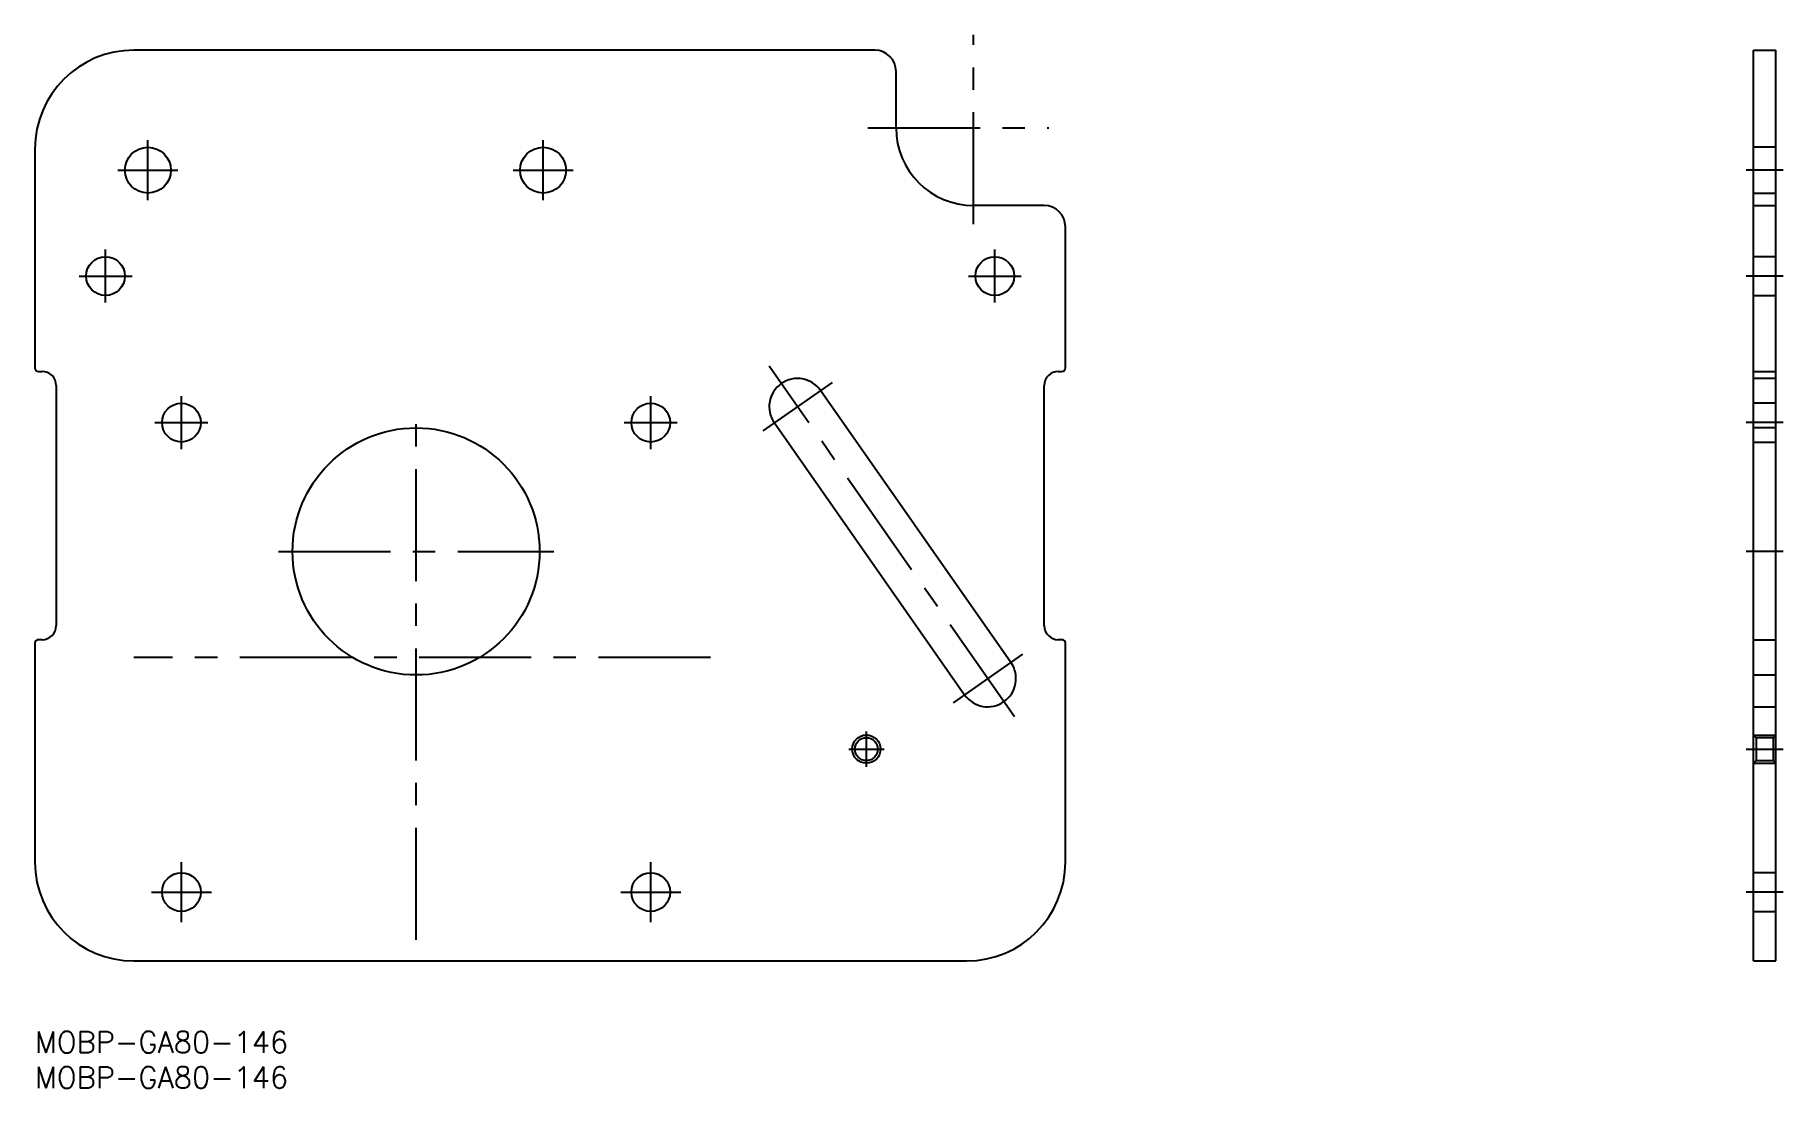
# Model space of a CAD drawing. Extents: x 0 to 248, y -8 to 141.
import ezdxf

# ---------------------------------------------------------------- set-up
doc = ezdxf.new("R2010")
doc.units = 0
doc.header["$LTSCALE"] = 0.5
doc.linetypes.add('CENTER', pattern=[50.8, 31.75, -6.35, 6.35, -6.35])
doc.linetypes.add('DASHED', pattern=[19.05, 12.7, -6.35])
for name, color, linetype in [('MSM_CENTER', 1, 'CENTER'), ('MSM_CONTINUOUS', 7, 'CONTINUOUS'), ('MSM_DASHED', 4, 'DASHED'), ('MSM_NARROW', 5, 'CONTINUOUS'), ('MSM_PART_NUMBER', 7, 'CONTINUOUS')]:
    doc.layers.add(name, color=color, linetype=linetype)
doc.styles.get("Standard").update_dxf_attribs({"font": 'txt.shx', "height": 3, "bigfont": 'bigfont.shx'})

msp = doc.modelspace()

# ---------------------------------------------------------------- linework, layer by layer
at = {"layer": 'MSM_CENTER'}
for p, q in [((133, 114.34), (133, 141.15)), ((118.03, 128), (143.67, 128)), ((16, 117.75), (16, 126.25)), ((72, 117.75), (72, 126.25)), ((11.75, 122), (20.25, 122)), ((67.75, 122), (76.25, 122)), ((247.68, 122), (242.48, 122)), ((10, 103.25), (10, 110.75)), ((136, 103.25), (136, 110.75)), ((6.25, 107), (13.75, 107)), ((132.25, 107), (139.75, 107)), ((247.68, 107), (242.48, 107)), ((138.79, 44.59), (104.01, 94.25)), ((138.79, 44.59), (104.01, 94.25)), ((112.96, 91.94), (103.13, 85.06)), ((20.75, 82.5), (20.75, 90)), ((87.25, 82.5), (87.25, 90)), ((54, 13), (54, 87.5)), ((17, 86.25), (24.5, 86.25)), ((83.5, 86.25), (91, 86.25)), ((247.68, 86.25), (242.48, 86.25)), ((34.5, 68), (73.5, 68)), ((247.68, 68), (242.48, 68)), ((95.7, 53), (14, 53)), ((139.91, 53.44), (130.09, 46.56)), ((117.8, 37.5), (117.8, 42.5)), ((115.3, 40), (120.3, 40)), ((242.48, 40), (247.68, 40)), ((20.75, 15.5), (20.75, 24)), ((87.25, 15.5), (87.25, 24)), ((16.5, 19.75), (25, 19.75)), ((83, 19.75), (91.5, 19.75)), ((247.68, 19.75), (242.48, 19.75))]:
    msp.add_line(p, q, dxfattribs=at)
at = {"layer": 'MSM_CONTINUOUS'}
for p, q in [((119, 139), (14, 139)), ((243.48, 139), (246.68, 139)), ((243.48, 10), (243.48, 139)), ((246.68, 10), (246.68, 139)), ((122, 128), (122, 136)), ((0, 125), (0, 94)), ((143, 117), (133, 117)), ((243.48, 117), (246.68, 117)), ((146, 94), (146, 114)), ((0.5, 93.5), (1, 93.5)), ((145, 93.5), (145.5, 93.5)), ((243.48, 93.5), (246.68, 93.5)), ((3, 91.5), (3, 57.5)), ((138.28, 52.29), (111.32, 90.79)), ((143, 57.5), (143, 91.5)), ((104.77, 86.21), (131.72, 47.71)), ((0, 55), (0, 24)), ((1, 55.5), (0.5, 55.5)), ((145.5, 55.5), (145, 55.5)), ((146, 24), (146, 55)), ((243.48, 55.5), (246.68, 55.5)), ((14, 10), (132, 10)), ((243.48, 10), (246.68, 10))]:
    msp.add_line(p, q, dxfattribs=at)
for centre, radius in [((16, 122), 3.25), ((72, 122), 3.25), ((10, 107), 2.75), ((136, 107), 2.75), ((20.75, 86.25), 2.75), ((87.25, 86.25), 2.75), ((54, 68), 17.5), ((117.8, 40), 1.62), ((20.75, 19.75), 2.75), ((87.25, 19.75), 2.75)]:
    msp.add_circle(centre, radius, dxfattribs=at)
for centre, radius, start, end in [((14, 125), 14, 90, 180), ((119, 136), 3, 0, 90), ((133, 128), 11, 180, 270), ((143, 114), 3, 0, 90), ((0.5, 94), 0.5, 180, 270), ((1, 91.5), 2, 0, 90), ((108.04, 88.5), 4, 35, 215), ((145, 91.5), 2, 90, 180), ((145.5, 94), 0.5, 270, 0), ((1, 57.5), 2, 270, 0), ((145, 57.5), 2, 180, 270), ((0.5, 55), 0.5, 90, 180), ((145.5, 55), 0.5, 0, 90), ((135, 50), 4, 215, 35), ((14, 24), 14, 180, 270), ((132, 24), 14, 270, 0)]:
    msp.add_arc(centre, radius, start, end, dxfattribs=at)
at = {"layer": 'MSM_DASHED'}
for p, q in [((246.68, 125.25), (243.48, 125.25)), ((243.48, 118.75), (246.68, 118.75)), ((246.68, 109.75), (243.48, 109.75)), ((243.48, 104.25), (246.68, 104.25)), ((246.68, 92.5), (243.48, 92.5)), ((246.68, 89), (243.48, 89)), ((246.68, 85.5), (243.48, 85.5)), ((243.48, 83.5), (246.68, 83.5)), ((243.48, 50.5), (246.68, 50.5)), ((243.48, 46), (246.68, 46)), ((243.86, 41.62), (243.48, 42)), ((243.48, 42), (246.68, 42)), ((246.3, 41.62), (243.86, 41.62)), ((243.86, 41.62), (243.86, 38.38)), ((246.68, 42), (246.3, 41.62)), ((246.3, 41.62), (246.3, 38.38)), ((243.48, 38), (243.86, 38.38)), ((243.48, 38), (246.68, 38)), ((243.86, 38.38), (246.3, 38.38)), ((246.3, 38.38), (246.68, 38)), ((246.68, 22.5), (243.48, 22.5)), ((243.48, 17), (246.68, 17))]:
    msp.add_line(p, q, dxfattribs=at)
at = {"layer": 'MSM_NARROW'}
msp.add_circle((117.8, 40), 2, dxfattribs=at)

# ---------------------------------------------------------------- texts
at = {"layer": 'MSM_PART_NUMBER'}
for p in [(0, -3), (0, -8)]:
    msp.add_text('MOBP-GA80-146', height=3, dxfattribs=at).set_placement(p)

doc.saveas('drawing.dxf')
